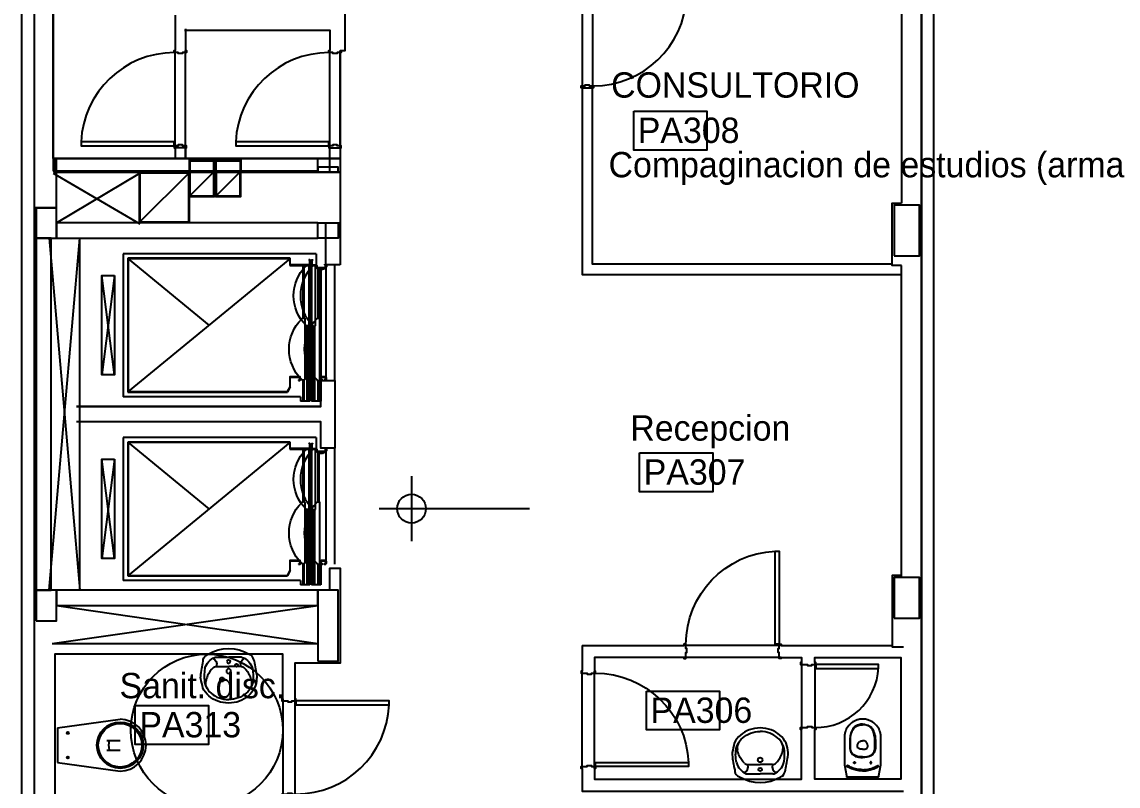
# Model space of a CAD drawing. Header units: millimetres. Extents: x 1473.7 to 1568.7, y 1808.4 to 1881.8.
# Drawn here: x 1522.05 to 1532.87, y 1859.52 to 1867.06 of the extents above; entities that cross this region are included whole.
import ezdxf

# ---------------------------------------------------------------- set-up
doc = ezdxf.new("R2010")
doc.units = ezdxf.units.MM
doc.layers.get('0').update_dxf_attribs({"linetype": 'CONTINUOUS'})
for name, color, linetype in [('0-COTAS-NIVEL', 8, 'CONTINUOUS'), ('0-OBSERVACIONES', 6, 'CONTINUOUS'), ('0000-TEXTO', 7, 'CONTINUOUS'), ('10-CARP-HOJA-PUER', 4, 'CONTINUOUS'), ('10-CARP-MARC', 2, 'CONTINUOUS'), ('10-CARP-SLIA', 14, 'CONTINUOUS'), ('AR - ASCENSOR', 1, 'CONTINUOUS'), ('AR - CARPINTERIA 1', 1, 'CONTINUOUS'), ('AR - INST. SANITARIA', 2, 'CONTINUOUS'), ('AR - LADRILLO VISTO', 3, 'CONTINUOUS'), ('AR - PROYECCION 1', 2, 'CONTINUOUS'), ('AR - PROYECCION 2', 1, 'CONTINUOUS'), ('AR - REVESTIMIENTO', 21, 'CONTINUOUS'), ('AR - REVOQUE', 8, 'CONTINUOUS'), ('AR - TABIQUE DURLOCK', 2, 'CONTINUOUS'), ('AV-HUMO', 6, 'CONTINUOUS'), ('AV-PLENO', 9, 'CONTINUOUS'), ('ES - LINEA OFICIAL', 6, 'CONTINUOUS'), ('ES-COLUMNAS', 5, 'CONTINUOUS'), ('ES-TABIQUES', 5, 'CONTINUOUS'), ('MESADAS', 254, 'CONTINUOUS'), ('Sanitario_Detalle', 8, 'CONTINUOUS'), ('TEXTO', 7, 'CONTINUOUS')]:
    doc.layers.add(name, color=color, linetype=linetype)

# ---------------------------------------------------------------- blocks, each defined once
blk = doc.blocks.new('Puerta 66')
at = {"layer": '10-CARP-HOJA-PUER', "linetype": 'CONTINUOUS'}
blk.add_lwpolyline([(0.02, 0.14), (0.06, 0.14), (0.06, 0.75932), (0.02, 0.75932), (0.02, 0.14)], dxfattribs=at)
at = {"layer": '10-CARP-MARC', "linetype": 'CONTINUOUS'}
for points in [[(0, 0), (0, -0.01), (0.02, -0.01), (0.02, 0.06), (0.03, 0.06), (0.03, 0.1), (0.02, 0.1), (0.02, 0.14), (0, 0.14), (0, 0.13)], [(0.66, 0), (0.66, -0.01), (0.64, -0.01), (0.64, 0.06), (0.63, 0.06), (0.63, 0.1), (0.64, 0.1), (0.64, 0.14), (0.66, 0.14), (0.66, 0.13)]]:
    blk.add_lwpolyline(points, dxfattribs=at)
at = {"layer": '10-CARP-SLIA', "linetype": 'CONTINUOUS'}
for p, q in [((0, 0.13), (0.66, 0.13)), ((0, 0), (0.66, 0))]:
    blk.add_line(p, q, dxfattribs=at)
blk.add_arc((0.02, 0.14), 0.62, 359.075834, 87.31566, dxfattribs=at)
blk = doc.blocks.new('Puerta 96.1')
at = {"layer": '10-CARP-HOJA-PUER', "linetype": 'CONTINUOUS'}
blk.add_lwpolyline([(0.02, 0.11), (0.06, 0.11), (0.06, 1.03), (0.02, 1.03), (0.02, 0.11)], dxfattribs=at)
at = {"layer": '10-CARP-MARC', "linetype": 'CONTINUOUS'}
for points in [[(0, 0), (0, -0.01), (0.02, -0.01), (0.02, 0.03), (0.03, 0.03), (0.03, 0.07), (0.02, 0.07), (0.02, 0.11), (0, 0.11), (0, 0.1)], [(0.96, 0), (0.96, -0.01), (0.94, -0.01), (0.94, 0.03), (0.93, 0.03), (0.93, 0.07), (0.94, 0.07), (0.94, 0.11), (0.96, 0.11), (0.96, 0.1)]]:
    blk.add_lwpolyline(points, dxfattribs=at)
at = {"layer": '10-CARP-SLIA', "linetype": 'CONTINUOUS'}
for p, q in [((0, 0.1), (0.96, 0.1)), ((0, 0), (0.96, 0))]:
    blk.add_line(p, q, dxfattribs=at)
blk.add_arc((0.019952, 0.109981), 0.920048, 0.00121, 87.505209, dxfattribs=at)
blk = doc.blocks.new('Puerta 96.2')
at = {"layer": '10-CARP-HOJA-PUER', "linetype": 'CONTINUOUS'}
blk.add_lwpolyline([(0.02, 0.13), (0.06, 0.13), (0.06, 1.05), (0.02, 1.05), (0.02, 0.13)], dxfattribs=at)
at = {"layer": '10-CARP-MARC', "linetype": 'CONTINUOUS'}
for points in [[(0, 0), (0, -0.01), (0.02, -0.01), (0.02, 0.05), (0.03, 0.05), (0.03, 0.09), (0.02, 0.09), (0.02, 0.13), (0, 0.13), (0, 0.12)], [(0.96, 0), (0.96, -0.01), (0.94, -0.01), (0.94, 0.05), (0.93, 0.05), (0.93, 0.09), (0.94, 0.09), (0.94, 0.13), (0.96, 0.13), (0.96, 0.12)]]:
    blk.add_lwpolyline(points, dxfattribs=at)
at = {"layer": '10-CARP-SLIA', "linetype": 'CONTINUOUS'}
for p, q in [((0, 0.12), (0.96, 0.12)), ((0, 0), (0.96, 0))]:
    blk.add_line(p, q, dxfattribs=at)
blk.add_arc((0.019952, 0.129981), 0.920048, 0.00121, 87.505209, dxfattribs=at)
blk = doc.blocks.new('NIVEL')
at = {"layer": '0-COTAS-NIVEL'}
for p, q in [((0, 0.19519), (0, -0.19519)), ((-0.19519, 0), (0.711572, 0))]:
    blk.add_line(p, q, dxfattribs=at)
blk.add_circle((0, 0), 0.086751, dxfattribs=at)
blk = doc.blocks.new('s_LavMono')
blk.add_lwpolyline([(-0.177466, 0, 0.27095), (0.177466, 0, 0.041198), (0.194898, 0.010194, 0.087147), (0.218258, 0.061123, 0.014423), (0.240622, 0.188455, 0.110985), (0.24, 0.21, 0.102819), (0.22226, 0.288935, 0.093047), (0.169706, 0.358492, 0.087147), (0.093257, 0.403621, 0.087147), (0, 0.42, 0.093047), (-0.093257, 0.403621, 0.102819), (-0.169706, 0.358492, 0.110985), (-0.22226, 0.288935, -0.014423), (-0.24, 0.21, 0.087147), (-0.240622, 0.188455, 0.041198), (-0.218258, 0.061123, 0.27095), (-0.194898, 0.010194), (-0.177466, 0)], format="xyb", close=True)
at = {"layer": 'Sanitario_Detalle'}
for p, q in [((-0.106065, 0.105), (0, 0.105)), ((0.106065, 0.105), (0, 0.105)), ((-0.109754, 0.025), (0, 0.025)), ((0.109754, 0.025), (0, 0.025))]:
    blk.add_line(p, q, dxfattribs=at)
for points in [[(-0.209998, 0.209155, -0.11237), (-0.195145, 0.276099, -0.102819), (-0.14995, 0.335915, -0.093047), (-0.083035, 0.375417, -0.087147), (0, 0.39, -0.087147)], [(0.209998, 0.209155, 0.11237), (0.195145, 0.276099, 0.102819), (0.14995, 0.335915, 0.093047), (0.083035, 0.375417, 0.087147), (0, 0.39, 0.087147)], [(-0.204273, 0.122702, -0.048163), (-0.210622, 0.188455, -0.015067), (-0.209998, 0.209155, -0.015067)], [(-0.205826, 0.245668, -0.000644), (-0.205677, 0.246541, -0.000644)], [(-0.134258, 0.116625, -0.092164), (-0.180769, 0.183914, -0.064814), (-0.196027, 0.234757, -0.064814)], [(0.134258, 0.116625, 0.092164), (0.180769, 0.183914, 0.064814), (0.196027, 0.234757, 0.064814)], [(0.204273, 0.122702, 0.048163), (0.210622, 0.188455, 0.015067), (0.209998, 0.209155, 0.015067)], [(0.205826, 0.245668, 0.000644), (0.205677, 0.246541, 0.000644)]]:
    blk.add_lwpolyline(points, format="xyb", dxfattribs=at)
for centre, radius in [((0, 0.145322), 0.02), ((0, 0.064151), 0.015)]:
    blk.add_circle(centre, radius, dxfattribs=at)
for centre, radius, start, end in [((-0.107207, 0.249282), 0.09, 146.498415, 189.287762), ((0.107207, 0.249282), 0.09, 350.712238, 33.501585), ((-0.05968, 0.165122), 0.150687, 196.350388, 246.340308), ((-0.157063, 0.08655), 0.054233, 291.277313, 19.888798), ((-0.106065, 0.145), 0.04, 225.184262, 270), ((0.157063, 0.08655), 0.054233, 160.111202, 248.722687), ((0.106065, 0.145), 0.04, 270, 314.815738), ((0.05968, 0.165122), 0.150687, 293.659692, 343.649612), ((-0.110119, 0.05), 0.025, 246.340332, 270.288391), ((-0.109754, 0.115), 0.09, 269.509254, 270.000036), ((0.109754, 0.115), 0.09, 269.999964, 270.490746), ((0.110119, 0.05), 0.025, 269.711609, 293.659668)]:
    blk.add_arc(centre, radius, start, end, dxfattribs=at)
blk = doc.blocks.new('RCPLS004')
for p, q in [((-0.158103, -0.103448), (-0.163602, -0.106888)), ((-0.147335, -0.097174), (-0.158103, -0.103448)), ((-0.135621, -0.090996), (-0.147335, -0.097174)), ((-0.131151, -0.102179), (-0.142725, -0.108344)), ((-0.124182, -0.085575), (-0.135621, -0.090996)), ((-0.120804, -0.097217), (-0.131151, -0.102179)), ((-0.110949, -0.080011), (-0.124182, -0.085575)), ((-0.108353, -0.091891), (-0.120804, -0.097217)), ((-0.097979, -0.075253), (-0.110949, -0.080011)), ((-0.096744, -0.087525), (-0.108353, -0.091891)), ((-0.085539, -0.071305), (-0.097979, -0.075253)), ((-0.083423, -0.083193), (-0.096744, -0.087525)), ((-0.074913, -0.068391), (-0.085539, -0.071305)), ((-0.06913, -0.079316), (-0.083423, -0.083193)), ((-0.062185, -0.065438), (-0.074913, -0.068391)), ((-0.056178, -0.076464), (-0.06913, -0.079316)), ((-0.046976, -0.062656), (-0.062185, -0.065438)), ((-0.043147, -0.07421), (-0.056178, -0.076464)), ((-0.033426, -0.060845), (-0.046976, -0.062656)), ((-0.029119, -0.072457), (-0.043147, -0.07421)), ((-0.018199, -0.059545), (-0.033426, -0.060845)), ((-0.015985, -0.071438), (-0.029119, -0.072457)), ((0, -0.059), (-0.018199, -0.059545)), ((0, -0.071), (-0.015985, -0.071438)), ((0, -0.059), (0.018199, -0.059545)), ((0, -0.071), (0.015985, -0.071438)), ((0.015985, -0.071438), (0.029119, -0.072457)), ((0.018199, -0.059545), (0.033426, -0.060845)), ((0.029119, -0.072457), (0.043147, -0.07421)), ((0.033426, -0.060845), (0.046976, -0.062656)), ((0.043147, -0.07421), (0.056178, -0.076464)), ((0.046976, -0.062656), (0.062185, -0.065438)), ((0.056178, -0.076464), (0.06913, -0.079316)), ((0.062185, -0.065438), (0.074913, -0.068391)), ((0.06913, -0.079316), (0.083423, -0.083193)), ((0.074913, -0.068391), (0.085539, -0.071305)), ((0.083423, -0.083193), (0.096744, -0.087525)), ((0.085539, -0.071305), (0.097979, -0.075253)), ((0.096744, -0.087525), (0.108353, -0.091891)), ((0.097979, -0.075253), (0.110949, -0.080011)), ((0.108353, -0.091891), (0.120804, -0.097217)), ((0.110949, -0.080011), (0.124182, -0.085575)), ((0.120804, -0.097217), (0.131151, -0.102179)), ((0.124182, -0.085575), (0.135621, -0.090996)), ((0.131151, -0.102179), (0.142725, -0.108344)), ((0.135621, -0.090996), (0.147335, -0.097174)), ((0.147335, -0.097174), (0.158103, -0.103448)), ((0.158103, -0.103448), (0.163602, -0.106888)), ((-0.151402, -0.113418), (-0.157098, -0.116972)), ((-0.142725, -0.108344), (-0.151402, -0.113418)), ((-0.099559, -0.220986), (-0.08942, -0.212606)), ((-0.08942, -0.212606), (-0.080024, -0.206865)), ((-0.088322, -0.138375), (-0.0885, -0.140043)), ((-0.0885, -0.140043), (-0.088342, -0.14153)), ((-0.088342, -0.14153), (-0.087821, -0.143117)), ((-0.087768, -0.136768), (-0.088322, -0.138375)), ((-0.087821, -0.143117), (-0.086955, -0.14456)), ((-0.086964, -0.135453), (-0.087768, -0.136768)), ((-0.085938, -0.134355), (-0.086964, -0.135453)), ((-0.086955, -0.14456), (-0.086041, -0.145553)), ((-0.073759, -0.209359), (-0.086469, -0.216644)), ((-0.086041, -0.145553), (-0.084883, -0.146416)), ((-0.08473, -0.133493), (-0.085938, -0.134355)), ((-0.084883, -0.146416), (-0.083523, -0.147063)), ((-0.083077, -0.132793), (-0.08473, -0.133493)), ((-0.083523, -0.147063), (-0.0821, -0.147419)), ((-0.081, -0.1325), (-0.083077, -0.132793)), ((-0.0821, -0.147419), (-0.080907, -0.147499)), ((-0.07927, -0.132702), (-0.081, -0.1325)), ((-0.080907, -0.147499), (-0.07949, -0.147346)), ((-0.080024, -0.206865), (-0.069327, -0.202155)), ((-0.07949, -0.147346), (-0.077884, -0.146822)), ((-0.077873, -0.133183), (-0.07927, -0.132702)), ((-0.077884, -0.146822), (-0.076531, -0.146023)), ((-0.076604, -0.133923), (-0.077873, -0.133183)), ((-0.075515, -0.134885), (-0.076604, -0.133923)), ((-0.076531, -0.146023), (-0.07548, -0.145077)), ((-0.074542, -0.136187), (-0.075515, -0.134885)), ((-0.07548, -0.145077), (-0.074435, -0.143627)), ((-0.073907, -0.137563), (-0.074542, -0.136187)), ((-0.074435, -0.143627), (-0.073831, -0.142203)), ((-0.073552, -0.139119), (-0.073907, -0.137563)), ((-0.073831, -0.142203), (-0.073523, -0.140584)), ((-0.060887, -0.204759), (-0.073759, -0.209359)), ((-0.073523, -0.140584), (-0.073552, -0.139119)), ((-0.069327, -0.202155), (-0.055138, -0.198213)), ((-0.046105, -0.201418), (-0.060887, -0.204759)), ((-0.055138, -0.198213), (-0.041617, -0.19552)), ((-0.031523, -0.199055), (-0.046105, -0.201418)), ((-0.041617, -0.19552), (-0.029962, -0.193818)), ((-0.016661, -0.197572), (-0.031523, -0.199055)), ((-0.029962, -0.193818), (-0.018882, -0.19272)), ((-0.018882, -0.19272), (-0.008623, -0.19215)), ((0, -0.197), (-0.016661, -0.197572)), ((-0.008623, -0.19215), (0, -0.192)), ((0.008623, -0.19215), (0, -0.192)), ((0, -0.197), (0.016661, -0.197572)), ((0.018882, -0.19272), (0.008623, -0.19215)), ((0.016661, -0.197572), (0.031523, -0.199055)), ((0.029962, -0.193818), (0.018882, -0.19272)), ((0.041617, -0.19552), (0.029962, -0.193818)), ((0.031523, -0.199055), (0.046105, -0.201418)), ((0.055138, -0.198213), (0.041617, -0.19552)), ((0.046105, -0.201418), (0.060887, -0.204759)), ((0.069327, -0.202155), (0.055138, -0.198213)), ((0.060887, -0.204759), (0.073759, -0.209359)), ((0.080024, -0.206865), (0.069327, -0.202155)), ((0.073523, -0.140584), (0.073552, -0.139119)), ((0.073831, -0.142203), (0.073523, -0.140584)), ((0.073552, -0.139119), (0.073907, -0.137563)), ((0.073759, -0.209359), (0.086469, -0.216644)), ((0.074435, -0.143627), (0.073831, -0.142203)), ((0.073907, -0.137563), (0.074542, -0.136187)), ((0.07548, -0.145077), (0.074435, -0.143627)), ((0.074542, -0.136187), (0.075515, -0.134885)), ((0.076531, -0.146023), (0.07548, -0.145077)), ((0.075515, -0.134885), (0.076604, -0.133923)), ((0.077884, -0.146822), (0.076531, -0.146023)), ((0.076604, -0.133923), (0.077873, -0.133183)), ((0.077873, -0.133183), (0.07927, -0.132702)), ((0.07949, -0.147346), (0.077884, -0.146822)), ((0.07927, -0.132702), (0.081, -0.1325)), ((0.080907, -0.147499), (0.07949, -0.147346)), ((0.08942, -0.212606), (0.080024, -0.206865)), ((0.0821, -0.147419), (0.080907, -0.147499)), ((0.081, -0.1325), (0.083077, -0.132793)), ((0.083523, -0.147063), (0.0821, -0.147419)), ((0.083077, -0.132793), (0.08473, -0.133493)), ((0.084883, -0.146416), (0.083523, -0.147063)), ((0.08473, -0.133493), (0.085938, -0.134355)), ((0.086041, -0.145553), (0.084883, -0.146416)), ((0.085938, -0.134355), (0.086964, -0.135453)), ((0.086955, -0.14456), (0.086041, -0.145553)), ((0.087821, -0.143117), (0.086955, -0.14456)), ((0.086964, -0.135453), (0.087768, -0.136768)), ((0.087768, -0.136768), (0.088322, -0.138375)), ((0.088342, -0.14153), (0.087821, -0.143117)), ((0.088322, -0.138375), (0.0885, -0.140043)), ((0.0885, -0.140043), (0.088342, -0.14153)), ((0.099559, -0.220986), (0.08942, -0.212606)), ((0.142725, -0.108344), (0.151402, -0.113418)), ((0.151402, -0.113418), (0.157098, -0.116972)), ((-0.1255, -0.282118), (-0.124222, -0.267431)), ((-0.1255, -0.363299), (-0.1255, -0.282118)), ((-0.124222, -0.267431), (-0.12055, -0.253534)), ((-0.12055, -0.253534), (-0.115124, -0.241421)), ((-0.119449, -0.269195), (-0.1205, -0.282118)), ((-0.1205, -0.282118), (-0.1205, -0.363299)), ((-0.117825, -0.261603), (-0.119449, -0.269195)), ((-0.11394, -0.25039), (-0.117825, -0.261603)), ((-0.115124, -0.241421), (-0.107735, -0.230113)), ((-0.108595, -0.240129), (-0.11394, -0.25039)), ((-0.1017, -0.230596), (-0.108595, -0.240129)), ((-0.107735, -0.230113), (-0.099559, -0.220986)), ((-0.09449, -0.223083), (-0.1017, -0.230596)), ((-0.086469, -0.216644), (-0.09449, -0.223083)), ((-0.050528, -0.293518), (-0.051, -0.297838)), ((-0.051, -0.297838), (-0.051, -0.307)), ((-0.051, -0.307), (-0.050533, -0.31307)), ((-0.050533, -0.31307), (-0.049658, -0.317777)), ((-0.048934, -0.288984), (-0.050528, -0.293518)), ((-0.049658, -0.317777), (-0.047921, -0.323587)), ((-0.046264, -0.284915), (-0.048934, -0.288984)), ((-0.047921, -0.323587), (-0.045265, -0.329615)), ((-0.043185, -0.281978), (-0.046264, -0.284915)), ((-0.0385, -0.279298), (-0.043185, -0.281978)), ((-0.030225, -0.276434), (-0.0385, -0.279298)), ((-0.02315, -0.274578), (-0.030225, -0.276434)), ((-0.015895, -0.273207), (-0.02315, -0.274578)), ((-0.008285, -0.272326), (-0.015895, -0.273207)), ((0, -0.272), (-0.008285, -0.272326)), ((0, -0.272), (0.008285, -0.272326)), ((0.008285, -0.272326), (0.015895, -0.273207)), ((0.015895, -0.273207), (0.02315, -0.274578)), ((0.02315, -0.274578), (0.030225, -0.276434)), ((0.030225, -0.276434), (0.0385, -0.279298)), ((0.0385, -0.279298), (0.043185, -0.281978)), ((0.043185, -0.281978), (0.046264, -0.284915)), ((0.047921, -0.323587), (0.045265, -0.329615)), ((0.046264, -0.284915), (0.048934, -0.288984)), ((0.049658, -0.317777), (0.047921, -0.323587)), ((0.048934, -0.288984), (0.050528, -0.293518)), ((0.050533, -0.31307), (0.049658, -0.317777)), ((0.050528, -0.293518), (0.051, -0.297838)), ((0.051, -0.307), (0.050533, -0.31307)), ((0.051, -0.297838), (0.051, -0.307)), ((0.086469, -0.216644), (0.09449, -0.223083)), ((0.09449, -0.223083), (0.1017, -0.230596)), ((0.107735, -0.230113), (0.099559, -0.220986)), ((0.1017, -0.230596), (0.108595, -0.240129)), ((0.115124, -0.241421), (0.107735, -0.230113)), ((0.108595, -0.240129), (0.11394, -0.25039)), ((0.11394, -0.25039), (0.117825, -0.261603)), ((0.12055, -0.253534), (0.115124, -0.241421)), ((0.117825, -0.261603), (0.119449, -0.269195)), ((0.119449, -0.269195), (0.1205, -0.282118)), ((0.1205, -0.282118), (0.1205, -0.363299)), ((0.124222, -0.267431), (0.12055, -0.253534)), ((0.1255, -0.282118), (0.124222, -0.267431)), ((0.1255, -0.363299), (0.1255, -0.282118)), ((-0.124835, -0.381151), (-0.1255, -0.363299)), ((-0.124215, -0.388104), (-0.124835, -0.381151)), ((-0.122191, -0.403013), (-0.124215, -0.388104)), ((-0.119164, -0.418081), (-0.122191, -0.403013)), ((-0.1205, -0.363299), (-0.119843, -0.380863)), ((-0.119843, -0.380863), (-0.118297, -0.3954)), ((-0.115468, -0.431962), (-0.119164, -0.418081)), ((-0.118297, -0.3954), (-0.115532, -0.411366)), ((-0.115532, -0.411366), (-0.112195, -0.425221)), ((-0.109717, -0.448896), (-0.115468, -0.431962)), ((-0.112195, -0.425221), (-0.108054, -0.438762)), ((-0.045265, -0.329615), (-0.042318, -0.33457)), ((-0.042318, -0.33457), (-0.039057, -0.338892)), ((-0.039057, -0.338892), (-0.036654, -0.341551)), ((-0.036654, -0.341551), (-0.033718, -0.344346)), ((-0.033718, -0.344346), (-0.029439, -0.347717)), ((-0.029439, -0.347717), (-0.024913, -0.350562)), ((-0.024913, -0.350562), (-0.020674, -0.352673)), ((-0.020674, -0.352673), (-0.015702, -0.354563)), ((-0.015702, -0.354563), (-0.010342, -0.355968)), ((-0.010342, -0.355968), (-0.004643, -0.356801)), ((-0.004643, -0.356801), (0, -0.357)), ((0.004643, -0.356801), (0, -0.357)), ((0.010342, -0.355968), (0.004643, -0.356801)), ((0.015702, -0.354563), (0.010342, -0.355968)), ((0.020674, -0.352673), (0.015702, -0.354563)), ((0.024913, -0.350562), (0.020674, -0.352673)), ((0.029439, -0.347717), (0.024913, -0.350562)), ((0.033718, -0.344346), (0.029439, -0.347717)), ((0.036654, -0.341551), (0.033718, -0.344346)), ((0.039057, -0.338892), (0.036654, -0.341551)), ((0.042318, -0.33457), (0.039057, -0.338892)), ((0.045265, -0.329615), (0.042318, -0.33457)), ((0.112195, -0.425221), (0.108054, -0.438762)), ((0.109717, -0.448896), (0.115468, -0.431962)), ((0.115532, -0.411366), (0.112195, -0.425221)), ((0.115468, -0.431962), (0.119164, -0.418081)), ((0.118297, -0.3954), (0.115532, -0.411366)), ((0.119843, -0.380863), (0.118297, -0.3954)), ((0.119164, -0.418081), (0.122191, -0.403013)), ((0.1205, -0.363299), (0.119843, -0.380863)), ((0.122191, -0.403013), (0.124215, -0.388104)), ((0.124215, -0.388104), (0.124835, -0.381151)), ((0.124835, -0.381151), (0.1255, -0.363299)), ((-0.103942, -0.462197), (-0.109717, -0.448896)), ((-0.108054, -0.438762), (-0.1029, -0.452531)), ((-0.096858, -0.473918), (-0.103942, -0.462197)), ((-0.1029, -0.452531), (-0.096561, -0.465194)), ((-0.086419, -0.486469), (-0.096858, -0.473918)), ((-0.096561, -0.465194), (-0.087423, -0.477956)), ((-0.087423, -0.477956), (-0.077, -0.48845)), ((-0.075842, -0.495831), (-0.086419, -0.486469)), ((-0.077, -0.48845), (-0.067071, -0.495927)), ((-0.062522, -0.504453), (-0.075842, -0.495831)), ((-0.067071, -0.495927), (-0.060147, -0.500053)), ((-0.050085, -0.510249), (-0.062522, -0.504453)), ((-0.060147, -0.500053), (-0.045385, -0.506719)), ((-0.035816, -0.515107), (-0.050085, -0.510249)), ((-0.045385, -0.506719), (-0.034871, -0.51018)), ((-0.018391, -0.518729), (-0.035816, -0.515107)), ((-0.034871, -0.51018), (-0.022731, -0.512975)), ((-0.022731, -0.512975), (-0.011894, -0.514449)), ((0, -0.52), (-0.018391, -0.518729)), ((-0.011894, -0.514449), (0, -0.515)), ((0.011894, -0.514449), (0, -0.515)), ((0, -0.52), (0.018391, -0.518729)), ((0.022731, -0.512975), (0.011894, -0.514449)), ((0.018391, -0.518729), (0.035816, -0.515107)), ((0.034871, -0.51018), (0.022731, -0.512975)), ((0.045385, -0.506719), (0.034871, -0.51018)), ((0.035816, -0.515107), (0.050085, -0.510249)), ((0.060147, -0.500053), (0.045385, -0.506719)), ((0.050085, -0.510249), (0.062522, -0.504453)), ((0.067071, -0.495927), (0.060147, -0.500053)), ((0.062522, -0.504453), (0.075842, -0.495831)), ((0.077, -0.48845), (0.067071, -0.495927)), ((0.075842, -0.495831), (0.086419, -0.486469)), ((0.087423, -0.477956), (0.077, -0.48845)), ((0.086419, -0.486469), (0.096858, -0.473918)), ((0.096561, -0.465194), (0.087423, -0.477956)), ((0.1029, -0.452531), (0.096561, -0.465194)), ((0.096858, -0.473918), (0.103942, -0.462197)), ((0.108054, -0.438762), (0.1029, -0.452531)), ((0.103942, -0.462197), (0.109717, -0.448896)), ((-0.058842, -0.560182), (-0.058842, -0.560182)), ((0.058842, -0.560182), (0.058842, -0.560182))]:
    blk.add_line(p, q)
blk.add_lwpolyline([(0, -0.57), (0.008155, -0.569822), (0.016533, -0.569254), (0.027671, -0.567887), (0.038261, -0.565927), (0.048229, -0.563472), (0.053812, -0.561831), (0.058842, -0.560182), (0.065687, -0.55767), (0.075105, -0.553685), (0.08821, -0.547039), (0.097356, -0.541561), (0.110592, -0.532228), (0.120379, -0.524077), (0.12978, -0.515037), (0.13826, -0.505631), (0.146854, -0.494549), (0.155437, -0.481366), (0.162033, -0.469149), (0.167223, -0.457567), (0.172335, -0.443303), (0.176515, -0.427357), (0.179278, -0.410624), (0.1805, -0.3905), (0.1805, -0.12), (0.160798, -0.012536), (0.159251, -0.004098), (0.158628, -0.002439), (0.158014, -0.001616), (0.157219, -0.000917), (0.156113, -0.000327), (0.154333, 0), (0, 0), (-0.154333, 0), (-0.156113, -0.000327), (-0.157219, -0.000917), (-0.158014, -0.001616), (-0.158628, -0.002439), (-0.159251, -0.004098), (-0.160798, -0.012536), (-0.1805, -0.12), (-0.1805, -0.3905), (-0.179278, -0.410624), (-0.176515, -0.427357), (-0.172335, -0.443303), (-0.167223, -0.457567), (-0.162033, -0.469149), (-0.155437, -0.481366), (-0.146854, -0.494549), (-0.13826, -0.505631), (-0.12978, -0.515037), (-0.120379, -0.524077), (-0.110592, -0.532228), (-0.097356, -0.541561), (-0.08821, -0.547039), (-0.075105, -0.553685), (-0.065687, -0.55767), (-0.058842, -0.560182), (-0.053812, -0.561831), (-0.048229, -0.563472), (-0.038261, -0.565927), (-0.027671, -0.567887), (-0.016533, -0.569254), (-0.008155, -0.569822)], close=True)

msp = doc.modelspace()

# ---------------------------------------------------------------- linework, layer by layer
at = {"color": 5}
msp.add_line((1522.348325, 1860.923462), (1524.968324, 1860.923462), dxfattribs=at)
at = {"color": 2}
for points in [[(1522.168324, 1865.223436), (1522.388324, 1865.223436), (1522.388324, 1865.567865), (1522.368324, 1865.567865), (1522.368324, 1865.708436), (1522.358324, 1865.708436), (1522.358324, 1866.884588), (1522.358324, 1871.705983), (1522.168324, 1871.705983), (1522.168324, 1865.223436), (1522.278324, 1865.223436)], [(1522.388324, 1865.223436), (1522.388324, 1865.708436)], [(1523.94302, 1865.699871), (1523.707037, 1865.699871)], [(1523.94302, 1865.693546), (1523.707037, 1865.693546)], [(1523.94302, 1865.68366), (1523.707037, 1865.68366), (1523.71088, 1865.6888)], [(1523.94302, 1865.6888), (1523.707037, 1865.6888)], [(1524.202244, 1865.68366), (1523.965649, 1865.68366), (1523.94302, 1865.68366)], [(1524.201632, 1865.699871), (1523.965649, 1865.699871)], [(1524.201632, 1865.693546), (1523.965649, 1865.693546)], [(1524.201632, 1865.6888), (1523.965649, 1865.6888)], [(1522.388324, 1865.223436), (1522.168324, 1865.223436)], [(1525.075675, 1865.073436), (1525.188318, 1865.073436)]]:
    msp.add_lwpolyline(points, dxfattribs=at)
at = {"color": 5}
msp.add_lwpolyline([(1522.368324, 1865.573436), (1524.968324, 1865.573436), (1524.968324, 1865.708436), (1522.368324, 1865.708436)], close=True, dxfattribs=at)
at = {"color": 2}
for points in [[(1525.088324, 1865.708436), (1522.368324, 1865.708436), (1522.368324, 1865.573436), (1525.088324, 1865.573436)], [(1523.700843, 1865.708436), (1523.707037, 1865.708436), (1523.707037, 1865.435901), (1523.700843, 1865.435901)], [(1523.965649, 1865.708436), (1523.94302, 1865.708436), (1523.94302, 1865.68366), (1523.965649, 1865.68366)], [(1524.207826, 1865.708436), (1524.201632, 1865.708436), (1524.201632, 1865.435901), (1524.207826, 1865.435901)], [(1524.968324, 1865.573436), (1525.168324, 1865.573436), (1525.168324, 1865.623436), (1524.968324, 1865.623436)], [(1524.968324, 1865.573436), (1525.179676, 1865.573436), (1525.179676, 1865.573436), (1524.968324, 1865.573436)], [(1524.968324, 1865.073436), (1525.168324, 1865.073436), (1525.168324, 1864.923436), (1524.968324, 1864.923436)]]:
    msp.add_lwpolyline(points, close=True, dxfattribs=at)
msp.add_circle((1523.873325, 1860.068462), 0.75, dxfattribs=at)
at = {"layer": '0-OBSERVACIONES'}
for points in [[(1525.188324, 1866.773436), (1525.188324, 1864.965496)], [(1523.707037, 1865.575773), (1523.707037, 1865.708436)], [(1523.942407, 1865.581967), (1523.942407, 1865.68366)], [(1523.948601, 1865.505708), (1523.948601, 1865.68366)], [(1523.960067, 1865.505708), (1523.960067, 1865.68366)], [(1523.966261, 1865.581967), (1523.966261, 1865.68366)], [(1524.207826, 1865.581967), (1524.207826, 1865.708436)], [(1524.968324, 1865.58377), (1522.358324, 1865.58377)]]:
    msp.add_lwpolyline(points, dxfattribs=at)
for points in [[(1523.661904, 1865.813436), (1523.561904, 1865.813436), (1523.561904, 1865.708436), (1523.661904, 1865.708436)], [(1525.088324, 1865.813436), (1525.188324, 1865.813436), (1525.188324, 1865.708436), (1525.088324, 1865.708436)], [(1522.358324, 1865.58377), (1523.700843, 1865.58377), (1523.700843, 1865.708436), (1522.358324, 1865.708436)], [(1524.207826, 1865.58377), (1524.968324, 1865.58377), (1524.968324, 1865.708436), (1524.207826, 1865.708436)], [(1524.968324, 1865.708436), (1525.188324, 1865.708436), (1525.188324, 1865.573436), (1524.968324, 1865.573436)], [(1525.188325, 1864.660638), (1525.048318, 1864.660638), (1525.048318, 1865.073436), (1525.188325, 1865.073436)]]:
    msp.add_lwpolyline(points, close=True, dxfattribs=at)
at = {"layer": 'AR - ASCENSOR', "linetype": 'CONTINUOUS'}
for p, q in [((1523.04661, 1864.76978), (1523.046611, 1863.358903)), ((1524.953321, 1864.76978), (1523.04661, 1864.76978)), ((1524.953321, 1864.76978), (1524.953321, 1864.658494)), ((1523.09261, 1864.72378), (1523.092611, 1863.404903)), ((1524.695071, 1864.72378), (1523.09261, 1864.72378)), ((1523.09661, 1864.71978), (1523.096611, 1863.408903)), ((1523.09661, 1864.71978), (1523.893841, 1864.064342)), ((1524.691071, 1864.71978), (1523.09661, 1864.71978)), ((1524.691071, 1864.71978), (1523.096611, 1863.408903)), ((1524.691071, 1864.71978), (1524.691071, 1864.654578)), ((1524.691071, 1864.654578), (1524.888349, 1864.654578)), ((1524.695071, 1864.658578), (1524.695071, 1864.72378)), ((1524.886349, 1864.658578), (1524.695071, 1864.658578)), ((1524.819349, 1864.654578), (1524.819349, 1864.131665)), ((1524.829349, 1864.654578), (1524.829349, 1864.131665)), ((1524.888349, 1864.70978), (1524.880349, 1864.70978)), ((1524.880349, 1864.70978), (1524.880349, 1864.70578)), ((1524.880349, 1864.70578), (1524.886349, 1864.70578)), ((1524.886349, 1864.70578), (1524.886349, 1864.658578)), ((1524.890349, 1864.656578), (1524.890349, 1864.70778)), ((1524.890349, 1864.656578), (1524.890349, 1863.31478)), ((1524.907321, 1864.656578), (1524.907321, 1863.31478)), ((1524.968321, 1864.629578), (1524.968321, 1864.131665)), ((1524.978321, 1864.629578), (1524.978321, 1864.131665)), ((1524.998321, 1864.629578), (1524.998321, 1863.31478)), ((1525.048321, 1864.631578), (1525.048319, 1863.554807)), ((1525.138325, 1863.519807), (1525.138325, 1864.664578)), ((1522.962755, 1863.574342), (1522.838325, 1864.554342)), ((1522.962755, 1864.554342), (1522.838325, 1863.574342)), ((1524.860349, 1864.058764), (1524.860349, 1863.31478)), ((1524.870349, 1864.058764), (1524.870349, 1863.31478)), ((1524.927321, 1864.058764), (1524.927321, 1863.31478)), ((1524.937321, 1864.058764), (1524.937321, 1863.31478)), ((1524.691072, 1863.552807), (1524.691072, 1863.456807)), ((1524.792109, 1863.554807), (1524.693072, 1863.554807)), ((1524.695072, 1863.550807), (1524.790109, 1863.550807)), ((1524.695072, 1863.456637), (1524.695072, 1863.550807)), ((1524.790109, 1863.550807), (1524.790109, 1863.523807)), ((1524.794109, 1863.521807), (1524.794109, 1863.552807)), ((1524.691072, 1863.456807), (1524.667106, 1863.408903)), ((1524.695072, 1863.456637), (1524.67078, 1863.404903)), ((1524.777287, 1863.523807), (1524.777287, 1863.519807)), ((1524.790109, 1863.523807), (1524.777287, 1863.523807)), ((1524.777287, 1863.519807), (1524.792109, 1863.519807)), ((1524.819349, 1863.522602), (1524.819349, 1863.31478)), ((1524.829349, 1863.522602), (1524.829349, 1863.31478)), ((1524.968322, 1863.522602), (1524.968321, 1863.31478)), ((1524.978322, 1863.522602), (1524.978321, 1863.31478)), ((1524.799349, 1863.358903), (1523.046611, 1863.358903)), ((1523.092611, 1863.404903), (1524.67078, 1863.404903)), ((1523.096611, 1863.408903), (1524.667106, 1863.408903)), ((1524.799349, 1863.358903), (1524.799349, 1863.31478)), ((1524.890349, 1863.31478), (1524.799349, 1863.31478)), ((1524.998321, 1863.31478), (1524.907321, 1863.31478)), ((1523.04661, 1862.957293), (1523.046611, 1861.546416)), ((1524.953321, 1862.957293), (1523.04661, 1862.957293)), ((1523.09261, 1862.911293), (1523.092611, 1861.592416)), ((1524.695071, 1862.911293), (1523.09261, 1862.911293)), ((1523.09661, 1862.907293), (1523.096611, 1861.596416)), ((1523.09661, 1862.907293), (1523.893841, 1862.251855)), ((1524.691071, 1862.907293), (1523.09661, 1862.907293)), ((1524.691071, 1862.907293), (1523.096611, 1861.596416)), ((1524.691071, 1862.907293), (1524.691071, 1862.842091)), ((1524.695071, 1862.846091), (1524.695071, 1862.911293)), ((1524.888349, 1862.897293), (1524.880349, 1862.897293)), ((1524.880349, 1862.897293), (1524.880349, 1862.893293)), ((1524.953321, 1862.957293), (1524.953321, 1862.846007)), ((1524.691071, 1862.842091), (1524.888349, 1862.842091)), ((1524.886349, 1862.846091), (1524.695071, 1862.846091)), ((1524.819349, 1862.842091), (1524.819349, 1862.319178)), ((1524.829349, 1862.842091), (1524.829349, 1862.319178)), ((1524.880349, 1862.893293), (1524.886349, 1862.893293)), ((1524.886349, 1862.893293), (1524.886349, 1862.846091)), ((1524.890349, 1862.844091), (1524.890349, 1862.895293)), ((1524.890349, 1862.844091), (1524.890349, 1861.502293)), ((1524.907321, 1862.844091), (1524.907321, 1861.502293)), ((1524.968321, 1862.817091), (1524.968321, 1862.319178)), ((1524.978321, 1862.817091), (1524.978321, 1862.319178)), ((1525.048321, 1862.819091), (1525.048319, 1861.74232)), ((1525.138325, 1861.70732), (1525.138324, 1862.852091)), ((1522.962755, 1861.761855), (1522.838324, 1862.741855)), ((1522.962755, 1862.741855), (1522.838324, 1861.761855)), ((1524.860349, 1862.246277), (1524.860349, 1861.502293)), ((1524.870349, 1862.246277), (1524.870349, 1861.502293)), ((1524.927321, 1862.246277), (1524.927321, 1861.502293)), ((1524.937321, 1862.246277), (1524.937321, 1861.502293)), ((1524.691072, 1861.74032), (1524.691072, 1861.64432)), ((1524.792109, 1861.74232), (1524.693072, 1861.74232)), ((1524.695072, 1861.73832), (1524.790109, 1861.73832)), ((1524.695072, 1861.64415), (1524.695072, 1861.73832)), ((1524.777287, 1861.71132), (1524.777287, 1861.70732)), ((1524.790109, 1861.71132), (1524.777287, 1861.71132)), ((1524.777287, 1861.70732), (1524.792109, 1861.70732)), ((1524.790109, 1861.73832), (1524.790109, 1861.71132)), ((1524.794109, 1861.70932), (1524.794109, 1861.74032)), ((1524.819349, 1861.710114), (1524.819349, 1861.502293)), ((1524.829349, 1861.710114), (1524.829349, 1861.502293)), ((1524.968322, 1861.710114), (1524.968321, 1861.502293)), ((1524.978322, 1861.710114), (1524.978321, 1861.502293)), ((1524.998321, 1861.70732), (1524.998321, 1861.502293)), ((1524.691072, 1861.64432), (1524.667106, 1861.596416)), ((1524.695072, 1861.64415), (1524.67078, 1861.592416)), ((1524.799349, 1861.546416), (1523.046611, 1861.546416)), ((1523.092611, 1861.592416), (1524.67078, 1861.592416)), ((1523.096611, 1861.596416), (1524.667106, 1861.596416)), ((1524.799349, 1861.546416), (1524.799349, 1861.502293)), ((1524.890349, 1861.502293), (1524.799349, 1861.502293)), ((1524.998321, 1861.502293), (1524.907321, 1861.502293))]:
    msp.add_line(p, q, dxfattribs=at)
for points in [[(1524.850349, 1864.063764, -0.414214), (1524.850349, 1864.646073, -0.414214), (1524.855349, 1864.651073, -0.414214), (1524.875349, 1864.651073, -0.414214), (1524.880349, 1864.646073), (1524.880349, 1864.063764), (1524.875349, 1864.058764), (1524.855349, 1864.058764)], [(1524.917321, 1864.646073, 0.414214), (1524.917321, 1864.063764, 0.414214), (1524.922321, 1864.058764, 0.414214), (1524.942321, 1864.058764, 0.414214), (1524.947321, 1864.063764), (1524.947321, 1864.646073), (1524.942321, 1864.651073), (1524.922321, 1864.651073)], [(1525.038321, 1864.664578, -0.414214), (1525.046321, 1864.664578, -0.414214), (1525.048321, 1864.662578, -0.414214), (1525.048321, 1864.631578, 0.414214), (1525.046321, 1864.629578, -0.414214), (1524.956321, 1864.629578, -0.414214), (1524.954321, 1864.631578, -0.414214), (1524.954321, 1864.652578), (1524.952321, 1864.654578), (1524.909321, 1864.654578), (1524.907321, 1864.656578), (1524.907321, 1864.70778), (1524.909321, 1864.70978), (1524.917321, 1864.70978), (1524.917321, 1864.70578), (1524.911321, 1864.70578), (1524.911321, 1864.658578), (1524.952321, 1864.658578), (1524.958321, 1864.652578), (1524.958321, 1864.633578), (1525.044321, 1864.633578), (1525.044321, 1864.660578), (1525.038321, 1864.660578)], [(1524.809349, 1863.527602, -0.414214), (1524.809349, 1864.126665, -0.414214), (1524.814349, 1864.131665, -0.414214), (1524.834349, 1864.131665, -0.414214), (1524.839349, 1864.126665), (1524.839349, 1863.527602), (1524.834349, 1863.522602), (1524.814349, 1863.522602)], [(1524.958321, 1864.126665, 0.414214), (1524.958322, 1863.527602, 0.414214), (1524.963322, 1863.522602, 0.414214), (1524.983322, 1863.522602, 0.414214), (1524.988322, 1863.527602), (1524.988321, 1864.126665), (1524.983321, 1864.131665), (1524.963321, 1864.131665)], [(1525.0315, 1863.523807, 0.414214), (1525.0315, 1863.519807, 0.414214), (1525.046322, 1863.519807, 0.414214), (1525.048322, 1863.521807, 0.414214), (1525.048322, 1863.552807), (1525.046322, 1863.554807), (1525.000322, 1863.554807), (1524.998322, 1863.552807), (1524.998322, 1863.521807), (1525.000322, 1863.519807), (1525.015144, 1863.519807), (1525.015144, 1863.523807), (1525.002322, 1863.523807), (1525.002322, 1863.550807), (1525.044322, 1863.550807), (1525.044322, 1863.523807)], [(1525.038321, 1862.852091, -0.414214), (1525.046321, 1862.852091, -0.414214), (1525.048321, 1862.850091, -0.414214), (1525.048321, 1862.819091, 0.414214), (1525.046321, 1862.817091, -0.414214), (1524.956321, 1862.817091, -0.414214), (1524.954321, 1862.819091, -0.414214), (1524.954321, 1862.840091), (1524.952321, 1862.842091), (1524.909321, 1862.842091), (1524.907321, 1862.844091), (1524.907321, 1862.895293), (1524.909321, 1862.897293), (1524.917321, 1862.897293), (1524.917321, 1862.893293), (1524.911321, 1862.893293), (1524.911321, 1862.846091), (1524.952321, 1862.846091), (1524.958321, 1862.840091), (1524.958321, 1862.821091), (1525.044321, 1862.821091), (1525.044321, 1862.848091), (1525.038321, 1862.848091)], [(1524.850349, 1862.251277, -0.414214), (1524.850349, 1862.833586, -0.414214), (1524.855349, 1862.838586, -0.414214), (1524.875349, 1862.838586, -0.414214), (1524.880349, 1862.833586), (1524.880349, 1862.251277), (1524.875349, 1862.246277), (1524.855349, 1862.246277)], [(1524.917321, 1862.833586, 0.414214), (1524.917321, 1862.251277, 0.414214), (1524.922321, 1862.246277, 0.414214), (1524.942321, 1862.246277, 0.414214), (1524.947321, 1862.251277), (1524.947321, 1862.833586), (1524.942321, 1862.838586), (1524.922321, 1862.838586)], [(1524.809349, 1861.715114, -0.414214), (1524.809349, 1862.314178, -0.414214), (1524.814349, 1862.319178, -0.414214), (1524.834349, 1862.319178, -0.414214), (1524.839349, 1862.314178), (1524.839349, 1861.715114), (1524.834349, 1861.710114), (1524.814349, 1861.710114)], [(1524.958321, 1862.314178, 0.414214), (1524.958322, 1861.715114, 0.414214), (1524.963322, 1861.710114, 0.414214), (1524.983322, 1861.710114, 0.414214), (1524.988322, 1861.715114), (1524.988321, 1862.314178), (1524.983321, 1862.319178), (1524.963321, 1862.319178)], [(1525.0315, 1861.71132, 0.414214), (1525.0315, 1861.70732, 0.414214), (1525.046322, 1861.70732, 0.414214), (1525.048322, 1861.70932, 0.414214), (1525.048322, 1861.74032), (1525.046322, 1861.74232), (1525.000322, 1861.74232), (1524.998322, 1861.74032), (1524.998322, 1861.70932), (1525.000322, 1861.70732), (1525.015144, 1861.70732), (1525.015144, 1861.71132), (1525.002322, 1861.71132), (1525.002322, 1861.73832), (1525.044322, 1861.73832), (1525.044322, 1861.71132)]]:
    msp.add_lwpolyline(points, format="xyb", close=True, dxfattribs=at)
for points in [[(1522.962755, 1864.554342), (1522.962755, 1863.574342), (1522.838325, 1863.574342), (1522.838325, 1864.554342)], [(1522.962755, 1862.741855), (1522.962755, 1861.761855), (1522.838324, 1861.761855), (1522.838324, 1862.741855)]]:
    msp.add_lwpolyline(points, close=True, dxfattribs=at)
for centre, start, end in [((1524.888349, 1864.70778), 0, 90), ((1524.888349, 1864.656578), 270, 0), ((1524.693072, 1863.552807), 90, 180), ((1524.792109, 1863.552807), 0, 90), ((1524.792109, 1863.521807), 270, 0), ((1524.888349, 1862.895293), 0, 90), ((1524.888349, 1862.844091), 270, 0), ((1524.693072, 1861.74032), 90, 180), ((1524.792109, 1861.74032), 0, 90), ((1524.792109, 1861.70932), 270, 0)]:
    msp.add_arc(centre, 0.002, start, end, dxfattribs=at)
at = {"layer": 'AR - INST. SANITARIA'}
for p, q in [((1522.397922, 1860.091046), (1523.017397, 1860.176111)), ((1522.397922, 1860.091046), (1522.397922, 1859.74968)), ((1522.887067, 1859.967475), (1523.017397, 1859.967475)), ((1522.887067, 1859.873252), (1523.017397, 1859.873252)), ((1522.397922, 1859.74968), (1523.017397, 1859.664616))]:
    msp.add_line(p, q, dxfattribs=at)
for centre, radius in [((1523.017397, 1859.920363), 0.228827), ((1523.017397, 1859.920363), 0.215366), ((1522.502465, 1860.041493), 0.010095), ((1522.502465, 1859.799234), 0.010095)]:
    msp.add_circle(centre, radius, dxfattribs=at)
for centre, radius, start, end in [((1523.017397, 1859.920363), 0.255748, 270, 90), ((1523.072419, 1859.920363), 0.168255, 163.739795, 196.260205)]:
    msp.add_arc(centre, radius, start, end, dxfattribs=at)
at = {"layer": 'AR - LADRILLO VISTO', "linetype": 'CONTINUOUS'}
for points in [[(1522.398324, 1873.703528), (1522.168324, 1873.703528), (1522.168324, 1847.493528), (1522.168324, 1847.493528), (1522.168324, 1847.493528), (1522.048324, 1847.493528), (1522.048324, 1873.763528), (1522.458324, 1873.763528), (1522.458324, 1873.563528), (1522.398324, 1873.563528), (1522.398324, 1873.703528)], [(1530.928324, 1873.703528), (1530.928324, 1847.493528), (1530.928324, 1847.493528), (1530.928324, 1847.493528), (1531.048324, 1847.493528), (1531.048324, 1873.763528), (1530.588324, 1873.763528), (1530.588324, 1873.583527), (1530.648324, 1873.583527), (1530.648324, 1873.703528), (1530.928324, 1873.703528)]]:
    msp.add_lwpolyline(points, dxfattribs=at)
at = {"layer": 'AR - PROYECCION 1'}
for points in [[(1522.618324, 1861.448462), (1522.618324, 1864.923436)], [(1524.998324, 1863.260949), (1522.588324, 1863.260949)]]:
    msp.add_lwpolyline(points, dxfattribs=at)
at = {"layer": 'AR - PROYECCION 2'}
for points in [[(1522.358324, 1865.565532), (1523.211519, 1865.065532)], [(1522.388324, 1865.073436), (1523.211519, 1865.565532)], [(1522.318324, 1861.448462), (1522.618324, 1864.923436)], [(1522.318324, 1864.923436), (1522.618324, 1861.448462)], [(1522.348325, 1860.923462), (1524.968324, 1861.298462)], [(1522.388324, 1861.298462), (1524.968324, 1860.923462)]]:
    msp.add_lwpolyline(points, dxfattribs=at)
at = {"layer": 'AR - REVESTIMIENTO', "linetype": 'CONTINUOUS'}
for points in [[(1524.623325, 1860.378462), (1524.623325, 1860.818462), (1522.373325, 1860.818462), (1522.373325, 1859.318462), (1524.623325, 1859.318462), (1524.623325, 1859.418462)], [(1528.582382, 1860.785837), (1527.698324, 1860.785837), (1527.698324, 1860.650837)], [(1529.542382, 1860.785837), (1529.743324, 1860.785837), (1529.743324, 1860.735837)], [(1529.873324, 1860.735837), (1529.873324, 1860.785837), (1530.723324, 1860.785837), (1530.723324, 1859.585837), (1529.873324, 1859.585837), (1529.873324, 1860.075837)], [(1527.698324, 1859.690837), (1527.698324, 1859.585837), (1529.743324, 1859.585837), (1529.743324, 1860.075837)]]:
    msp.add_lwpolyline(points, dxfattribs=at)
at = {"layer": 'AR - REVOQUE', "linetype": 'CONTINUOUS'}
for points in [[(1530.588324, 1873.483528), (1530.638325, 1873.483528), (1530.638324, 1872.973528), (1530.728324, 1872.973528), (1530.728324, 1869.458483), (1530.638324, 1869.458483), (1530.638324, 1868.968483), (1530.728324, 1868.968483), (1530.728324, 1865.268436)], [(1525.188324, 1866.773436), (1525.218325, 1866.773436), (1525.238325, 1866.773436), (1525.238325, 1871.902565)], [(1522.943324, 1871.703436), (1522.358324, 1871.703436), (1522.358324, 1869.373483), (1522.398324, 1869.373483), (1522.398324, 1869.053483), (1522.358325, 1869.053483), (1522.358324, 1865.708436)], [(1523.561904, 1867.123435), (1523.561904, 1866.773436)], [(1523.651904, 1866.973435), (1525.088324, 1866.973435), (1525.088324, 1866.773436)], [(1523.661904, 1866.988435), (1523.661904, 1866.773436)], [(1523.561904, 1865.813436), (1523.561904, 1865.708436)], [(1523.661904, 1865.813436), (1523.661904, 1865.708436)], [(1523.661904, 1865.813436), (1523.661904, 1865.708436)], [(1523.661904, 1865.708436), (1525.088324, 1865.708436), (1525.088324, 1865.808436)], [(1524.201632, 1865.708436), (1525.088324, 1865.708436), (1525.088324, 1865.813436)], [(1522.358324, 1865.708436), (1523.561904, 1865.708436)], [(1523.661904, 1865.708436), (1523.707037, 1865.708436)], [(1523.965649, 1865.708436), (1523.94302, 1865.708436)], [(1530.728324, 1864.653337), (1530.638324, 1864.653337), (1530.638324, 1865.268436), (1530.728324, 1865.268436)], [(1530.728324, 1861.573462), (1530.728324, 1864.653337)], [(1522.588324, 1863.260949), (1524.998324, 1863.260949), (1524.998325, 1863.519807), (1525.138325, 1863.519807), (1525.138324, 1862.852091), (1524.998324, 1862.852091), (1524.998324, 1863.110949), (1522.588324, 1863.110949)], [(1525.088321, 1861.448462), (1525.088321, 1861.665867), (1525.188324, 1861.665867), (1525.188324, 1860.728462), (1524.743325, 1860.728462), (1524.743325, 1860.378462)], [(1530.728324, 1861.593462), (1530.638324, 1861.593462), (1530.638324, 1860.890837), (1530.748324, 1860.890837)], [(1527.578324, 1860.905837), (1528.582382, 1860.905837)], [(1527.578324, 1860.905837), (1527.578324, 1860.650837)], [(1529.542382, 1860.905837), (1530.638324, 1860.905837)], [(1527.578324, 1859.690837), (1527.578324, 1859.465837), (1530.748324, 1859.465837)]]:
    msp.add_lwpolyline(points, dxfattribs=at)
at = {"layer": 'AR - TABIQUE DURLOCK', "linetype": 'CONTINUOUS'}
for points in [[(1527.578324, 1866.405837), (1527.578324, 1864.565837), (1530.728324, 1864.565837)], [(1527.578324, 1866.405837), (1527.678324, 1866.405837)], [(1530.638324, 1864.665837), (1527.678324, 1864.665837), (1527.678324, 1866.405837)]]:
    msp.add_lwpolyline(points, dxfattribs=at)
at = {"layer": 'AV-HUMO'}
for points in [[(1523.205325, 1865.571726), (1523.205325, 1865.076208), (1523.700843, 1865.076208), (1523.700843, 1865.571726)], [(1523.211519, 1865.565532), (1523.211519, 1865.082402), (1523.694649, 1865.082402), (1523.694649, 1865.565532)], [(1523.707037, 1865.575773), (1523.707037, 1865.340402), (1523.942407, 1865.340402), (1523.942407, 1865.575773)], [(1523.966261, 1865.575773), (1523.966261, 1865.340402), (1524.201632, 1865.340402), (1524.201632, 1865.575773)]]:
    msp.add_lwpolyline(points, close=True, dxfattribs=at)
for points in [[(1523.942407, 1865.581967), (1523.700843, 1865.581967), (1523.700843, 1865.334208), (1523.948601, 1865.334208), (1523.948601, 1865.581967)], [(1523.960067, 1865.581967), (1523.960067, 1865.334208), (1524.207826, 1865.334208), (1524.207826, 1865.581967), (1523.966261, 1865.581967)]]:
    msp.add_lwpolyline(points, dxfattribs=at)
at = {"layer": 'AV-PLENO'}
for p, q in [((1523.694649, 1865.565532), (1523.211519, 1865.082402)), ((1523.942407, 1865.575773), (1523.707037, 1865.340402)), ((1524.201632, 1865.575773), (1523.966261, 1865.340402))]:
    msp.add_line(p, q, dxfattribs=at)
at = {"layer": 'ES - LINEA OFICIAL'}
msp.add_lwpolyline([(1530.928324, 1847.433528), (1530.928324, 1878.763528), (1522.168324, 1878.763528), (1522.168324, 1847.433528), (1530.928324, 1847.433528)], dxfattribs=at)
at = {"layer": 'ES-COLUMNAS', "linetype": 'CONTINUOUS'}
for points in [[(1522.188324, 1864.923436), (1522.388324, 1864.923436), (1522.388324, 1865.223436), (1522.188324, 1865.223436)], [(1530.658324, 1864.748436), (1530.908324, 1864.748436), (1530.908324, 1865.248436), (1530.658324, 1865.248436)], [(1530.658324, 1861.173462), (1530.908324, 1861.173462), (1530.908324, 1861.573462), (1530.658324, 1861.573462)], [(1522.188324, 1861.148462), (1522.388324, 1861.148462), (1522.388324, 1861.448462), (1522.188324, 1861.448462)], [(1524.968324, 1860.748462), (1525.168324, 1860.748462), (1525.168324, 1861.448462), (1524.968324, 1861.448462)]]:
    msp.add_lwpolyline(points, close=True, dxfattribs=at)
at = {"layer": 'ES-TABIQUES', "linetype": 'CONTINUOUS'}
for points in [[(1522.388324, 1865.073436), (1522.388324, 1864.923436), (1524.968324, 1864.923436), (1524.968324, 1865.073436)], [(1522.188324, 1861.448462), (1522.338324, 1861.448462), (1522.338324, 1864.923436), (1522.188324, 1864.923436)], [(1522.388324, 1861.448462), (1522.388324, 1861.298462), (1524.968324, 1861.298462), (1524.968324, 1861.448462)]]:
    msp.add_lwpolyline(points, close=True, dxfattribs=at)
at = {"layer": 'MESADAS', "linetype": 'CONTINUOUS'}
for centre, radius in [((1524.165527, 1860.709093), 0.015), ((1524.023325, 1860.568462), 0.02)]:
    msp.add_circle(centre, radius, dxfattribs=at)
at = {"layer": 'TEXTO'}
for points in [[(1528.08643, 1866.17651), (1528.808577, 1866.17651), (1528.808577, 1865.792102), (1528.08643, 1865.792102)], [(1528.144917, 1862.805322), (1528.867065, 1862.805322), (1528.867065, 1862.420914), (1528.144917, 1862.420914)], [(1528.212163, 1860.455187), (1528.934311, 1860.455187), (1528.934311, 1860.07078), (1528.212163, 1860.07078)], [(1523.167284, 1860.312585), (1523.889432, 1860.312585), (1523.889432, 1859.928177), (1523.167284, 1859.928177)]]:
    msp.add_lwpolyline(points, close=True, dxfattribs=at)

# ---------------------------------------------------------------- block references
at = {"xscale": 1.63529, "yscale": 1.63529}
msp.add_blockref('NIVEL', (1525.8942, 1862.254139), dxfattribs=at)
at = {"layer": 'AR - CARPINTERIA 1', "linetype": 'CONTINUOUS'}
for name, p, rotation in [('Puerta 96.1', (1527.578324, 1867.365837), 270), ('Puerta 96.1', (1523.661904, 1865.813436), 90), ('Puerta 96.1', (1525.188324, 1865.813436), 90), ('Puerta 66', (1529.743324, 1860.735837), 270), ('Puerta 96.2', (1524.623325, 1860.378462), 270)]:
    msp.add_blockref(name, p, dxfattribs=dict(at, rotation=rotation))
at = {"layer": 'AR - CARPINTERIA 1', "linetype": 'CONTINUOUS', "xscale": -1}
msp.add_blockref('Puerta 96.2', (1529.542382, 1860.785837), dxfattribs=at)
at = {"layer": 'AR - CARPINTERIA 1', "linetype": 'CONTINUOUS', "xscale": -1, "rotation": 270}
msp.add_blockref('Puerta 96.2', (1527.578324, 1859.690837), dxfattribs=at)
at = {"layer": 'AR - INST. SANITARIA', "linetype": 'CONTINUOUS', "xscale": -1.14843, "yscale": 1.14843, "rotation": 180}
msp.add_blockref('s_LavMono', (1524.088879, 1860.818462), dxfattribs=at)
at = {"layer": 'AR - INST. SANITARIA', "linetype": 'CONTINUOUS', "xscale": 1.14843, "yscale": 1.14843}
msp.add_blockref('s_LavMono', (1529.33458, 1859.608065), dxfattribs=at)
at = {"layer": 'AR - INST. SANITARIA', "linetype": 'CONTINUOUS', "rotation": 180}
msp.add_blockref('RCPLS004', (1530.345916, 1859.608065), dxfattribs=at)

# ---------------------------------------------------------------- texts
at = {"layer": '0000-TEXTO', "char_height": 0.25, "attachment_point": 1}
for s, insert, width in [('CONSULTORIO', (1527.863427, 1866.5588), 2.166667), ('Compaginacion de estudios (armado)', (1527.838506, 1865.772959), 6.034722), ('Recepcion', (1528.053006, 1863.175211), 1.527778), ('Sanit. disc.', (1523.011741, 1860.633953), 1.770833)]:
    msp.add_mtext(s, dxfattribs=dict(at, insert=insert, width=width))
at = {"layer": 'TEXTO'}
for s, p in [('PA308', (1528.126844, 1865.861984)), ('PA307', (1528.185331, 1862.490796)), ('PA306', (1528.252577, 1860.140662)), ('PA313', (1523.207698, 1859.998059))]:
    msp.add_text(s, height=0.25, dxfattribs=at).set_placement(p)

doc.saveas('drawing.dxf')
